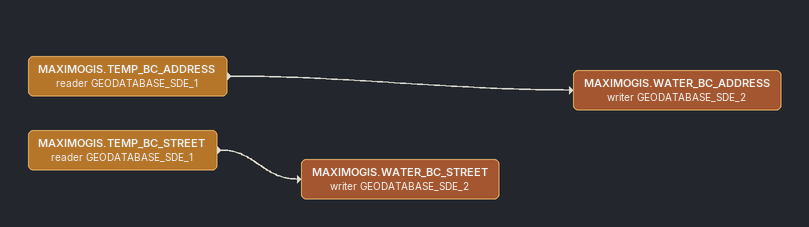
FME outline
MAXIMOGIS.TEMP_BC_ADDRESS (reader GEODATABASE_SDE_1)
    -> MAXIMOGIS.WATER_BC_ADDRESS (writer GEODATABASE_SDE_2)
MAXIMOGIS.WATER_BC_ADDRESS (writer GEODATABASE_SDE_2)
MAXIMOGIS.TEMP_BC_STREET (reader GEODATABASE_SDE_1)
    -> MAXIMOGIS.WATER_BC_STREET (writer GEODATABASE_SDE_2)
MAXIMOGIS.WATER_BC_STREET (writer GEODATABASE_SDE_2)
